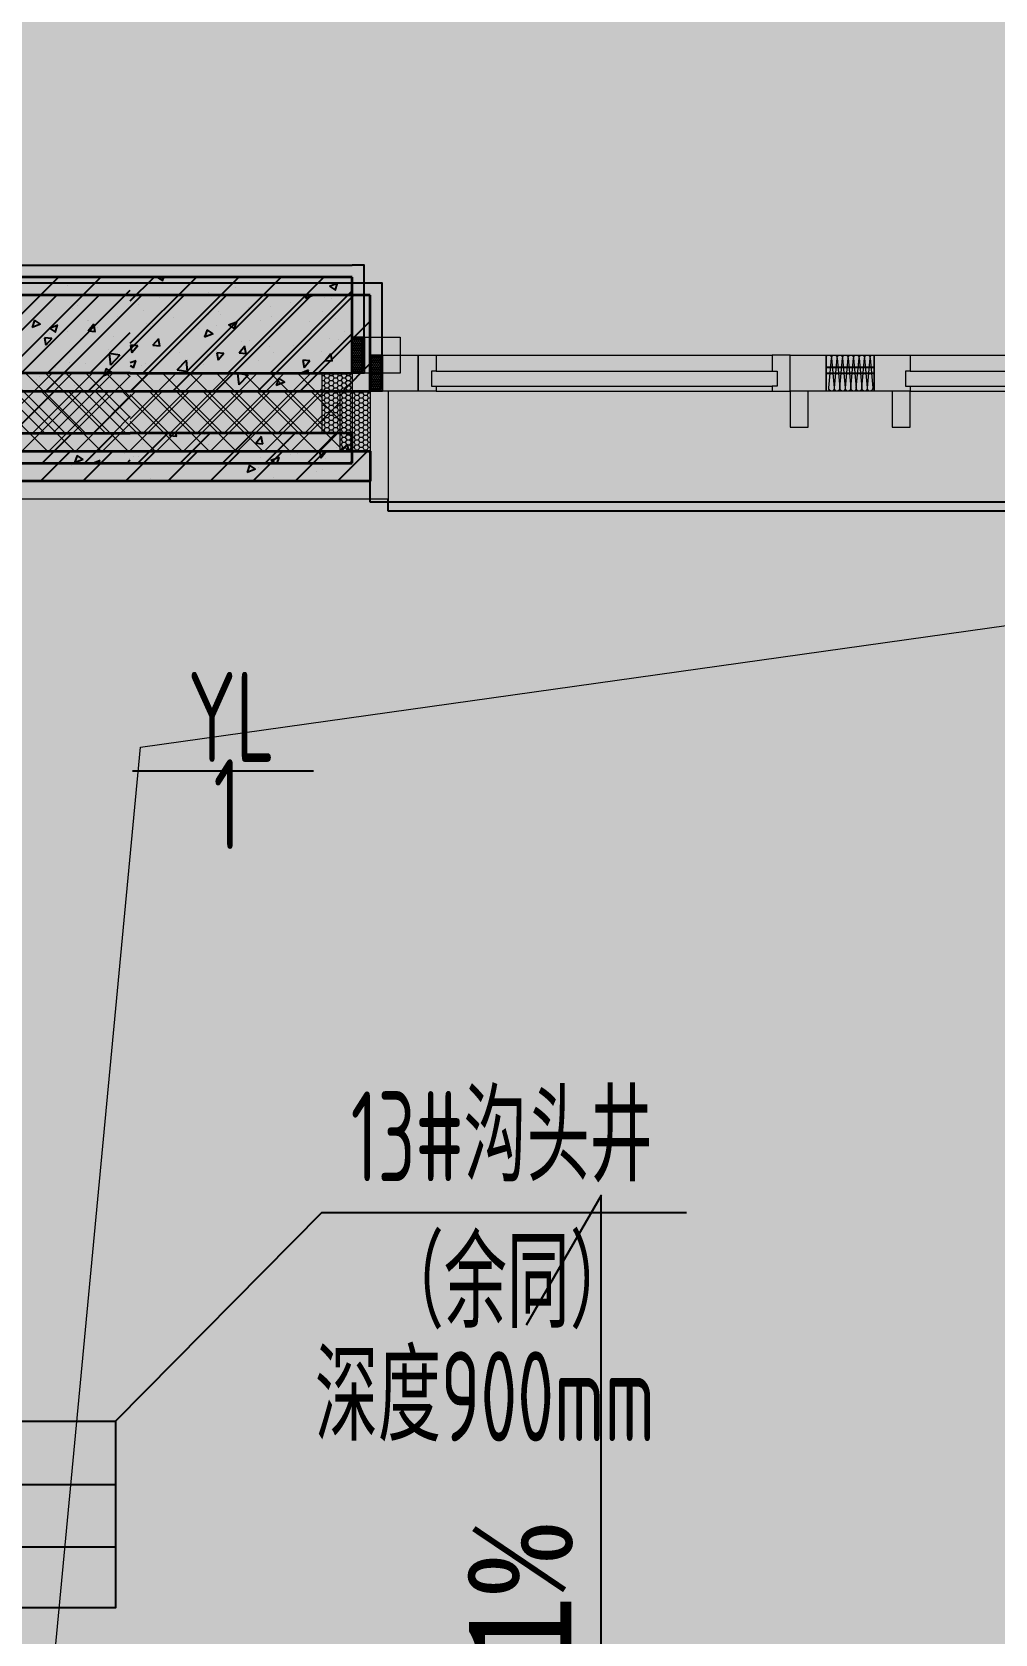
# Model space of a CAD drawing. Header units: inches. Extents: x 143994 to 247866, y 243815 to 272761.
# Drawn here: x 161592 to 163197, y 249975 to 252644 of the extents above; entities that cross this region are included whole.
import ezdxf
from ezdxf.enums import TextEntityAlignment as Align

# ---------------------------------------------------------------- set-up
doc = ezdxf.new("R2010")
doc.units = ezdxf.units.IN
doc.header["$LTSCALE"] = 1000
doc.header["$MEASUREMENT"] = 0
doc.layers.get('DEFPOINTS').update_dxf_attribs({"color": 62})
for name, color, linetype in [('0-dim', 90, 'Continuous'), ('0-fm', 30, 'Continuous'), ('0-word', 131, 'Continuous'), ('0-建筑1F', 127, 'Continuous'), ('0-建筑2F', 127, 'Continuous'), ('00给水标注', 13, 'Continuous'), ('00雨水标注', 3, 'Continuous'), ('00雨水管件', 64, 'Continuous'), ('1 ALU 铝、玻璃轮廓', 90, 'Continuous'), ('A-S-face(建筑粉刷线)', 136, 'Continuous'), ('PUB_HATCH', 8, 'Continuous'), ('型材层', 2, 'Continuous')]:
    doc.layers.add(name, color=color, linetype=linetype)
for name, color, linetype, lineweight in [('A-Flr-LVTRY', 8, 'Continuous', 9), ('A-M-Stone', 11, 'Continuous', 15), ('A-Wall', 254, 'Continuous', 35), ('MQ-HZ幕墙绘制', 6, 'Continuous', 13), ('W-保温层', 8, 'Continuous', 13)]:
    doc.layers.add(name, color=color, linetype=linetype, lineweight=lineweight)
doc.styles.add('ECADI', font='hzs.shx', dxfattribs={"width": 0.7, "bigfont": 'hztxt.shx'})
doc.styles.add('HS2', font='')
doc.styles.get('HS2').set_extended_font_data('SimHei')
pattern_1 = [(270, (1020.9525, 145.3926), (1.649778, -3e-16), [0.9525, -1.905]), (30, (1020.9525, 145.3926), (-0.824889, 1.4287496586), [0.9525, -1.905]), (330, (1020.9525, 144.4401), (0.824889, 1.4287496586), [0.9525, -1.905])]

# ---------------------------------------------------------------- blocks, each defined once
blk = doc.blocks.new('雨水口')
at = {"layer": '00雨水管件'}
for p, q in [((641335.4, -256989.9), (641335.4, -256824.7)), ((641439.6, -256989.9), (641439.6, -256824.7))]:
    blk.add_line(p, q, dxfattribs=at)
blk.add_lwpolyline([(641234.5, -256824.7), (641545.4, -256824.7), (641545.4, -256989.9), (641234.5, -256989.9)], close=True, dxfattribs=at)
blk = doc.blocks.new('QWQW8EF')
at = {"layer": '00雨水标注'}
for p, q in [((642992.2, -510168.4), (642690.7, -510168.4)), ((643006.1, -510903.6), (642662.2, -511251.6)), ((643006.1, -510903.6), (643614.1, -510903.6))]:
    blk.add_line(p, q, dxfattribs=at)
at = {"layer": '00给水标注', "rotation": 90}
blk.add_blockref('雨水口', (385672.3, -1152797), dxfattribs=at)
at = {"layer": '00雨水标注', "style": 'ECADI', "width": 0.7}
for s, p in [('YL', (642782.8, -510152.7)), ('1', (642825.7, -510298.3))]:
    blk.add_text(s, height=150, rotation=0, dxfattribs=at).set_placement(p)
for s, p in [('13#沟头井', (643054.4, -510851.9)), ('（余同）', (643104.6, -511095.7)), ('深度900mm', (642994.7, -511285.1))]:
    blk.add_text(s, height=150, dxfattribs=at).set_placement(p)
blk = doc.blocks.new('SLOP MARK')
at = {"layer": '0-dim', "color": 4}
blk.add_lwpolyline([(-13.8, 0), (13.8, 0), (9.47, 2.5)], dxfattribs=at)
at = {"layer": '0-word', "style": 'HS2', "flags": 4}
blk.add_attdef('i=1%', text='', height=3.5, dxfattribs=at).set_placement((-1.897, 1), align=Align.CENTER)
blk = doc.blocks.new('A$C0DD370A0')
at = {"layer": '0-fm'}
ref = blk.add_blockref('SLOP MARK', (-19045.2, 3619.5), dxfattribs=dict(at, xscale=50.00000000000011, yscale=50.00000000000011, zscale=50.00000000000011, rotation=90))
ref.add_attrib('i=1%', 'i=1%', dxfattribs={"layer": '0-word', "height": 175, "rotation": 90, "style": 'HS2'}).set_placement((-19095.2, 3524.7), align=Align.CENTER)
blk = doc.blocks.new('144')
at = {"layer": 'MQ-HZ幕墙绘制'}
h = blk.add_hatch(dxfattribs=at)
h.set_pattern_fill('HEX', color=127, angle=-90, style=0)
h.set_pattern_definition(pattern_1)
h.paths.add_polyline_path([(643086.9, -388107.3), (643086.9, -388053.3), (643103.9, -388053.3), (643103.9, -388107.3)])
h = blk.add_hatch(dxfattribs=at)
h.set_pattern_fill('HONEY', color=127, scale=3)
h.set_pattern_definition([(0, (2375.541, 380841.3842), (7.14375, 4.124445), [4.7625, -9.525]), (120, (2375.541, 380841.3842), (-7.143749147, 4.124446478), [4.7625, -9.525]), (60, (2375.541, 380841.3842), (8.53e-07, 8.248891478), [-9.525, 4.7625])])
h.paths.add_polyline_path([(643086.9, -388110.3), (643086.9, -388210.3), (643036.9, -388210.3), (643036.9, -388110.3)])
at = {"layer": 'A-M-Stone', "color": 127}
for p, q in [((643116.9, -388110.3), (643116.9, -388290.3)), ((642716.9, -388290.3), (642496.9, -388290.3)), ((643086.9, -388290.3), (642716.9, -388290.3)), ((643116.9, -388290.3), (643086.9, -388290.3))]:
    blk.add_line(p, q, dxfattribs=at)
at = {"layer": 'A-S-face(建筑粉刷线)', "color": 127}
for p, q in [((640411.9, -387930.3), (642716.9, -387930.3)), ((642716.9, -387930.3), (643086.9, -387930.3))]:
    blk.add_line(p, q, dxfattribs=at)
blk.add_lwpolyline([(643106.9, -388050.3), (643106.9, -387930.3), (643086.9, -387930.3)], dxfattribs=at)
at = {"layer": 'A-Wall', "color": 127}
for p, q in [((642716.9, -387950.3), (640411.9, -387950.3)), ((643086.9, -387950.3), (642716.9, -387950.3)), ((643086.9, -388110.3), (643086.9, -387950.3)), ((642716.9, -388110.3), (640411.9, -388110.3)), ((642716.9, -388110.3), (643086.9, -388110.3)), ((640411.9, -388210.3), (642716.9, -388210.3)), ((643086.9, -388210.3), (642716.9, -388210.3)), ((643086.9, -388260.3), (643086.9, -388210.3)), ((640411.9, -388260.3), (642716.9, -388260.3)), ((642716.9, -388260.3), (643086.9, -388260.3))]:
    blk.add_line(p, q, dxfattribs=at)
at = {"layer": 'MQ-HZ幕墙绘制', "color": 127}
for p, q in [((643106.9, -388050.3), (643166.9, -388050.3)), ((643106.9, -388110.3), (643106.9, -388050.3)), ((643166.9, -388050.3), (643166.9, -388110.3)), ((643166.9, -388110.3), (643106.9, -388110.3))]:
    blk.add_line(p, q, dxfattribs=at)
at = {"layer": 'MQ-HZ幕墙绘制', "color": 127, "lineweight": -3}
blk.add_lwpolyline([(643106.9, -388050.3), (643106.9, -388110.3), (643089.9, -388110.3), (643089.9, -388110.3), (643086.9, -388110.3), (643086.9, -388107.3), (643103.9, -388107.3), (643103.9, -388053.3), (643086.9, -388053.3), (643086.9, -388050.3), (643089.9, -388050.3), (643089.9, -388050.3), (643106.9, -388050.3, -0.000051)], format="xyb", dxfattribs=at)
at = {"layer": 'MQ-HZ幕墙绘制', "color": 127}
blk.add_lwpolyline([(643086.9, -388110.3), (643086.9, -388210.3), (643036.9, -388210.3), (643036.9, -388110.3)], close=True, dxfattribs=at)
at = {"layer": 'PUB_HATCH', "color": 127, "linetype": 'Continuous'}
for p, q in [((642437.4, -388110.3), (642597.4, -387950.3)), ((642508.1, -388110.3), (642668.1, -387950.3)), ((642716.9, -387990), (642756.6, -387950.3)), ((642716.9, -388060.7), (642827.3, -387950.3)), ((642738, -388110.3), (642898, -387950.3)), ((642762.4, -387950.3), (642771.2, -387956.3)), ((642770.9, -387956.8), (642773.1, -387950.3)), ((642808.7, -388110.3), (642968.7, -387950.3)), ((642879.5, -388110.3), (643039.5, -387950.3)), ((643018.6, -387951.8), (643018.6, -387951.8)), ((642571.9, -387960.3), (642571.9, -387960.3)), ((642578.8, -388110.3), (642716.9, -387972.2)), ((642613.1, -387964.4), (642613.1, -387964.4)), ((642746.5, -387961.2), (642746.5, -387961.2)), ((642816.6, -387978.4), (642816.6, -387978.4)), ((642847.7, -387976), (642847.7, -387976)), ((642892.3, -387968.5), (642892.3, -387968.5)), ((642950.2, -388110.3), (643086.9, -387973.5)), ((642964.3, -387956), (642964.3, -387956)), ((643048.7, -387965.6), (643062.7, -387960.2)), ((643048.7, -387965.6), (643058.7, -387972.3)), ((643058.4, -387972.8), (643062.4, -387960.7)), ((642621.2, -388002.1), (642621.2, -388002.1)), ((642651.6, -387994.2), (642651.6, -387994.2)), ((642731.1, -387996), (642731.1, -387996)), ((642739, -388006.4), (642739, -388006.4)), ((642766.5, -387985), (642766.5, -387985)), ((642950.7, -387998.7), (642950.7, -387998.7)), ((643051.7, -387985.9), (643051.7, -387985.9)), ((642582.2, -388035.4), (642596.2, -388030)), ((642591.7, -388042.6), (642595.8, -388030.5)), ((642645.6, -388022.6), (642645.6, -388022.6)), ((642646.9, -388039.9), (642656.5, -388028.4)), ((642658.4, -388041.5), (642656.1, -388028.9)), ((642695.7, -388016), (642695.7, -388016)), ((642744.1, -388027.8), (642744.1, -388027.8)), ((642845.7, -388010.9), (642845.7, -388010.9)), ((642848, -388012.8), (642848, -388012.8)), ((642880.7, -388030.1), (642894.7, -388024.7)), ((642880.7, -388030.1), (642890.6, -388036.8)), ((642890.3, -388037.3), (642894.4, -388025.2)), ((642952.5, -388015.4), (642952.5, -388015.4)), ((642966, -388030.7), (642966, -388030.7)), ((643016.1, -388024.1), (643016.1, -388024.1)), ((643059.3, -388019.9), (643059.3, -388019.9)), ((642582.2, -388035.4), (642592.1, -388042.1)), ((642646.9, -388039.9), (642658.8, -388041)), ((642649.5, -388110.3), (642716.9, -388042.9)), ((642754.8, -388064), (642764.4, -388052.5)), ((642763.9, -388057.3), (642763.9, -388057.3)), ((642766.5, -388065.6), (642764.1, -388053)), ((642839.7, -388047.3), (642839.7, -388047.3)), ((643020.9, -388110.3), (643086.9, -388044.2)), ((643049.3, -388052.5), (643049.3, -388052.5)), ((643072.7, -388055.3), (643072.7, -388055.3)), ((642574.1, -388066.6), (642574.1, -388066.6)), ((642618.8, -388068.7), (642618.8, -388068.7)), ((642680.9, -388071.1), (642680.9, -388071.1)), ((642754.8, -388064), (642766.8, -388065.1)), ((642845.5, -388079.4), (642845.5, -388079.4)), ((642898.2, -388076.6), (642907.9, -388065.1)), ((642898.2, -388076.6), (642910.2, -388077.6)), ((642909.9, -388078.1), (642907.6, -388065.6)), ((642948.2, -388065.3), (642948.2, -388065.3)), ((642956.1, -388075.3), (642956.1, -388075.3)), ((643041.7, -388089.1), (643051.3, -388077.6)), ((643053.4, -388090.7), (643051, -388078.1)), ((642593, -388101.5), (642593, -388101.5)), ((642616.3, -388093.5), (642616.3, -388093.5)), ((642643.1, -388094.9), (642643.1, -388094.9)), ((642716.9, -388092.9), (642726.6, -388089.2)), ((642716.9, -388097.5), (642722.6, -388101.3)), ((642722.3, -388101.8), (642726.3, -388089.7)), ((642741.7, -388094.4), (642741.7, -388094.4)), ((642795.1, -388104.8), (642810.7, -388088.6)), ((642795.1, -388104.8), (642812.9, -388107.6)), ((642812.6, -388108), (642810.4, -388089)), ((642839.5, -388095.3), (642839.5, -388095.3)), ((642913.4, -388109.6), (642913.4, -388109.6)), ((642963.5, -388103), (642963.5, -388103)), ((643000.9, -388110.3), (643014.1, -388105.2)), ((643012.2, -388110.3), (643013.8, -388105.7)), ((643039.2, -388093), (643039.2, -388093)), ((643041.7, -388089.1), (643053.7, -388090.2)), ((642570.2, -388260.3), (642620.2, -388210.3)), ((642640.9, -388260.3), (642690.9, -388210.3)), ((642729.5, -388260.3), (642779.5, -388210.3)), ((642767, -388214.7), (642767, -388214.7)), ((642782.5, -388214.5), (642786.1, -388210.3)), ((642782.5, -388214.5), (642794.5, -388215.5)), ((642794.2, -388216), (642793.1, -388210.3)), ((642800.2, -388260.3), (642850.2, -388210.3)), ((642840.7, -388212.5), (642840.7, -388212.5)), ((642870.9, -388260.3), (642920.9, -388210.3)), ((642873.8, -388219.3), (642873.8, -388219.3)), ((642926, -388227), (642935.6, -388215.5)), ((642937.7, -388228.6), (642935.3, -388216)), ((642941.6, -388260.3), (642991.6, -388210.3)), ((643012.3, -388260.3), (643062.3, -388210.3)), ((642613.6, -388242.7), (642613.6, -388242.7)), ((642651, -388247.5), (642651, -388247.5)), ((642736.8, -388227.5), (642736.8, -388227.5)), ((642847.1, -388229.3), (642847.1, -388229.3)), ((642926, -388227), (642938, -388228.1)), ((642980.5, -388223.8), (642980.5, -388223.8)), ((643060.3, -388234.2), (643060.3, -388234.2)), ((643069.5, -388239.6), (643079.1, -388228.1)), ((643069.5, -388239.6), (643081.4, -388240.6)), ((643081.1, -388241.1), (643078.8, -388228.6)), ((642654.5, -388260.3), (642666.9, -388255.5)), ((642665.1, -388260.3), (642666.5, -388256)), ((642711.6, -388260.3), (642716.9, -388255)), ((642715.4, -388253.4), (642715.4, -388253.4)), ((642730.5, -388249.3), (642730.5, -388249.3)), ((642934, -388250.8), (642934, -388250.8)), ((642951.4, -388255.6), (642965.4, -388250.3)), ((642951.4, -388255.6), (642958.3, -388260.3)), ((642961.9, -388260.3), (642965.1, -388250.8)), ((643042, -388252.2), (643042, -388252.2)), ((643083, -388260.3), (643086.9, -388256.4))]:
    blk.add_line(p, q, dxfattribs=at)
at = {"layer": 'PUB_HATCH', "color": 127}
for p, q in [((643116.9, -388325.3), (643116.9, -388290.3)), ((645356.9, -388325.3), (643116.9, -388325.3))]:
    blk.add_line(p, q, dxfattribs=at)
at = {"layer": 'W-保温层', "color": 127, "linetype": 'Continuous'}
for p, q in [((642474.7, -388110.3), (642574.7, -388210.3)), ((642486.7, -388210.3), (642586.7, -388110.3)), ((642508.4, -388110.3), (642608.4, -388210.3)), ((642520.4, -388210.3), (642620.4, -388110.3)), ((642542.1, -388110.3), (642642.1, -388210.3)), ((642554.1, -388210.3), (642654.1, -388110.3)), ((642575.8, -388110.3), (642675.8, -388210.3)), ((642587.8, -388210.3), (642687.8, -388110.3)), ((642609.4, -388110.3), (642709.4, -388210.3)), ((642643.1, -388110.3), (642716.9, -388184.1)), ((642676.8, -388110.3), (642716.9, -388150.4)), ((642710.5, -388110.3), (642716.9, -388116.7)), ((642716.9, -388142), (642748.6, -388110.3)), ((642716.9, -388186.9), (642793.5, -388110.3)), ((642826, -388210.3), (642726, -388110.3)), ((642738.4, -388210.3), (642838.4, -388110.3)), ((642870.9, -388210.3), (642770.9, -388110.3)), ((642783.3, -388210.3), (642883.3, -388110.3)), ((642915.8, -388210.3), (642815.8, -388110.3)), ((642828.2, -388210.3), (642928.2, -388110.3)), ((642960.7, -388210.3), (642860.7, -388110.3)), ((642873.2, -388210.3), (642973.2, -388110.3)), ((643005.6, -388210.3), (642905.6, -388110.3)), ((642918.1, -388210.3), (643018.1, -388110.3)), ((643036.9, -388196.7), (642950.5, -388110.3)), ((643036.9, -388151.8), (642995.4, -388110.3)), ((642621.4, -388210.3), (642716.9, -388114.8)), ((642963, -388210.3), (643036.9, -388136.3)), ((642655.1, -388210.3), (642716.9, -388148.5)), ((642781.1, -388210.3), (642716.9, -388146.1)), ((642688.8, -388210.3), (642716.9, -388182.1)), ((642736.2, -388210.3), (642716.9, -388191)), ((643007.9, -388210.3), (643036.9, -388181.2))]:
    blk.add_line(p, q, dxfattribs=at)
blk = doc.blocks.new('1442323')
at = {"layer": 'MQ-HZ幕墙绘制'}
h = blk.add_hatch(dxfattribs=at)
h.set_pattern_fill('HEX', color=127, angle=-90, style=0)
h.set_pattern_definition(pattern_1)
h.paths.add_polyline_path([(685136.9, -388196.3), (685136.9, -388142.3), (685153.9, -388142.3), (685153.9, -388196.3)])
h = blk.add_hatch(dxfattribs=at)
h.set_pattern_fill('HONEY', color=127, scale=3)
h.set_pattern_definition([(0, (2375.541, 380841.3842), (7.14375, 4.124445), [4.7625, -9.525]), (120, (2375.541, 380841.3842), (-7.143749147, 4.124446478), [4.7625, -9.525]), (60, (2375.541, 380841.3842), (8.53e-07, 8.248891478), [-9.525, 4.7625])])
h.paths.add_polyline_path([(685136.9, -388199.3), (685136.9, -388299.3), (685086.9, -388299.3), (685086.9, -388199.3)])
at = {"layer": '1 ALU 铝、玻璃轮廓', "color": 127}
blk.add_line((685896.9, -388159.3), (685976.9, -388159.3), dxfattribs=at)
at = {"layer": 'A-Flr-LVTRY', "color": 127}
for p, q in [((684754.2, -388792.9), (687696.9, -388379.3)), ((684546.9, -390989.3), (684754.2, -388792.9))]:
    blk.add_line(p, q, dxfattribs=at)
at = {"layer": 'A-M-Stone', "color": 127}
for p, q in [((685166.9, -388199.3), (685166.9, -388379.3)), ((685136.9, -388379.3), (684546.9, -388379.3)), ((685166.9, -388379.3), (685136.9, -388379.3))]:
    blk.add_line(p, q, dxfattribs=at)
at = {"layer": 'A-S-face(建筑粉刷线)', "color": 127}
blk.add_line((685136.9, -388019.3), (684186.9, -388019.3), dxfattribs=at)
blk.add_lwpolyline([(685156.9, -388139.3), (685156.9, -388019.3), (685136.9, -388019.3)], dxfattribs=at)
at = {"layer": 'A-Wall', "color": 127}
for p, q in [((685136.9, -388039.3), (684206.9, -388039.3)), ((685136.9, -388199.3), (685136.9, -388039.3)), ((684366.9, -388199.3), (685136.9, -388199.3)), ((684466.9, -388299.3), (685136.9, -388299.3)), ((685136.9, -388299.3), (685136.9, -388349.3)), ((685136.9, -388349.3), (684516.9, -388349.3))]:
    blk.add_line(p, q, dxfattribs=at)
at = {"layer": 'MQ-HZ幕墙绘制', "color": 127}
for p, q in [((685156.9, -388139.3), (685216.9, -388139.3)), ((685156.9, -388199.3), (685156.9, -388139.3)), ((685216.9, -388139.3), (685246.9, -388139.3)), ((685216.9, -388199.3), (685216.9, -388139.3)), ((685216.9, -388139.3), (685216.9, -388199.3)), ((685246.9, -388139.3), (685806.9, -388139.3)), ((685246.9, -388139.3), (685246.9, -388166.3)), ((685836.9, -388139.3), (685806.9, -388139.3)), ((685806.9, -388139.3), (685806.9, -388166.3)), ((685836.9, -388139.3), (685896.9, -388139.3)), ((685836.9, -388199.3), (685836.9, -388139.3)), ((685836.9, -388199.3), (685836.9, -388139.3)), ((685896.9, -388139.3), (685896.9, -388199.3)), ((685896.9, -388139.3), (685976.9, -388139.3)), ((685896.9, -388199.3), (685896.9, -388139.3)), ((685976.9, -388139.3), (686036.9, -388139.3)), ((685976.9, -388199.3), (685976.9, -388139.3)), ((685976.9, -388139.3), (685976.9, -388199.3)), ((686036.9, -388139.3), (687356.9, -388139.3)), ((686036.9, -388139.3), (686036.9, -388166.3)), ((685246.9, -388166.3), (685238.9, -388166.3)), ((685238.9, -388166.3), (685238.9, -388191.3)), ((685246.9, -388166.3), (685806.9, -388166.3)), ((685806.9, -388166.3), (685814.9, -388166.3)), ((685814.9, -388166.3), (685814.9, -388191.3)), ((686036.9, -388166.3), (686028.9, -388166.3)), ((686028.9, -388166.3), (686028.9, -388191.3)), ((686036.9, -388166.3), (687356.9, -388166.3)), ((685238.9, -388191.3), (685246.9, -388191.3)), ((685246.9, -388191.3), (685806.9, -388191.3)), ((685246.9, -388191.3), (685246.9, -388199.3)), ((685814.9, -388191.3), (685806.9, -388191.3)), ((685806.9, -388191.3), (685806.9, -388199.3)), ((686028.9, -388191.3), (686036.9, -388191.3)), ((686036.9, -388191.3), (687356.9, -388191.3)), ((686036.9, -388191.3), (686036.9, -388199.3)), ((685216.9, -388199.3), (685156.9, -388199.3)), ((685246.9, -388199.3), (685216.9, -388199.3)), ((685246.9, -388199.3), (685806.9, -388199.3)), ((685806.9, -388199.3), (685836.9, -388199.3)), ((685896.9, -388199.3), (685836.9, -388199.3)), ((685836.9, -388199.3), (685836.9, -388259.3)), ((685866.9, -388259.3), (685866.9, -388199.3)), ((685976.9, -388199.3), (685896.9, -388199.3)), ((686036.9, -388199.3), (685976.9, -388199.3)), ((686006.9, -388199.3), (686006.9, -388259.3)), ((686036.9, -388199.3), (687356.9, -388199.3)), ((686036.9, -388259.3), (686036.9, -388199.3)), ((685836.9, -388259.3), (685866.9, -388259.3)), ((686006.9, -388259.3), (686036.9, -388259.3))]:
    blk.add_line(p, q, dxfattribs=at)
at = {"layer": 'MQ-HZ幕墙绘制', "color": 127, "extrusion": (-2.24964e-32, -1.22465e-16, -1)}
for p, q in [((685901.1, -388194.2), (685905.6, -388144.4)), ((685905.7, -388144.4), (685910.2, -388194.2)), ((685910.3, -388194.2), (685914.8, -388144.4)), ((685914.9, -388144.4), (685919.4, -388194.2)), ((685919.4, -388194.2), (685924, -388144.4)), ((685924, -388144.4), (685928.5, -388194.2)), ((685928.6, -388194.2), (685933.1, -388144.4)), ((685933.2, -388144.4), (685937.7, -388194.2)), ((685937.8, -388194.2), (685942.3, -388144.4)), ((685942.4, -388144.4), (685946.9, -388194.2)), ((685946.9, -388194.2), (685951.4, -388144.4)), ((685951.5, -388144.4), (685956, -388194.2)), ((685956.1, -388194.2), (685960.6, -388144.4)), ((685960.7, -388144.4), (685965.2, -388194.2)), ((685965.3, -388194.2), (685969.8, -388144.4)), ((685969.8, -388144.4), (685974.4, -388194.2))]:
    blk.add_line(p, q, dxfattribs=at)
at = {"layer": 'MQ-HZ幕墙绘制', "color": 127, "lineweight": -3}
blk.add_lwpolyline([(685156.9, -388139.3), (685156.9, -388199.3), (685139.9, -388199.3), (685139.9, -388199.3), (685136.9, -388199.3), (685136.9, -388196.3), (685153.9, -388196.3), (685153.9, -388142.3), (685136.9, -388142.3), (685136.9, -388139.3), (685139.9, -388139.3), (685139.9, -388139.3), (685156.9, -388139.3, -0.000051)], format="xyb", dxfattribs=at)
at = {"layer": 'MQ-HZ幕墙绘制', "color": 127}
blk.add_lwpolyline([(685136.9, -388199.3), (685136.9, -388299.3), (685086.9, -388299.3), (685086.9, -388199.3)], close=True, dxfattribs=at)
at = {"layer": 'MQ-HZ幕墙绘制', "color": 127, "extrusion": (-2.24964e-32, -1.22465e-16, -1)}
for centre, start, end in [((-685901, -388143.8), 24.6453, 90.5101), ((-685901.1, -388143.8), 89.49, 186.7282), ((-685910.2, -388143.8), 353.2719, 90.5101), ((-685910.3, -388143.8), 89.49, 186.7282), ((-685919.4, -388143.8), 353.2719, 90.5101), ((-685919.5, -388143.8), 89.49, 186.7282), ((-685928.5, -388143.8), 353.2719, 90.5101), ((-685928.6, -388143.8), 89.49, 186.7282), ((-685937.7, -388143.8), 353.2719, 90.5101), ((-685937.8, -388143.8), 89.49, 186.7282), ((-685946.9, -388143.8), 353.2719, 90.5101), ((-685946.9, -388143.8), 89.49, 186.7282), ((-685956, -388143.8), 353.2719, 90.5101), ((-685956.1, -388143.8), 89.49, 186.7282), ((-685965.2, -388143.8), 353.2719, 90.5101), ((-685965.3, -388143.8), 89.49, 186.7282), ((-685974.3, -388143.8), 353.2719, 89.4899), ((-685905.6, -388194.8), 269.4898, 6.728), ((-685905.7, -388194.8), 173.272, 270.5102), ((-685914.8, -388194.8), 269.4898, 6.728), ((-685914.9, -388194.8), 173.272, 270.5102), ((-685924, -388194.8), 269.4898, 6.728), ((-685924, -388194.8), 173.272, 270.5102), ((-685933.1, -388194.8), 269.4898, 6.728), ((-685933.2, -388194.8), 173.272, 270.5102), ((-685942.3, -388194.8), 269.4898, 6.728), ((-685942.4, -388194.8), 173.272, 270.5102), ((-685951.4, -388194.8), 269.4898, 6.728), ((-685951.5, -388194.8), 173.272, 270.5102), ((-685960.6, -388194.8), 269.4898, 6.728), ((-685960.7, -388194.8), 173.272, 270.5102), ((-685969.8, -388194.8), 269.4898, 6.728), ((-685969.8, -388194.8), 173.272, 270.5102)]:
    blk.add_arc(centre, 4.54, start, end, dxfattribs=at)
at = {"layer": 'PUB_HATCH', "color": 127, "linetype": 'Continuous'}
for p, q in [((684614.6, -388039.3), (684454.6, -388199.3)), ((684685.3, -388039.3), (684525.3, -388199.3)), ((684578.3, -388041.2), (684578.3, -388041.2)), ((684756, -388039.3), (684596, -388199.3)), ((684648.5, -388057.1), (684648.5, -388057.1)), ((684826.7, -388039.3), (684666.7, -388199.3)), ((684897.4, -388039.3), (684737.4, -388199.3)), ((684752.4, -388042.1), (684752.4, -388042.1)), ((684968.1, -388039.3), (684808.1, -388199.3)), ((685038.9, -388039.3), (684878.9, -388199.3)), ((684934.8, -388060.8), (684934.8, -388060.8)), ((685109.6, -388039.3), (684949.6, -388199.3)), ((685004.6, -388051.1), (685004.6, -388051.1)), ((685030.8, -388039.3), (685029, -388044.8)), ((685043, -388039.5), (685029, -388044.8)), ((685043, -388039.5), (685042.7, -388039.3)), ((685061.1, -388044.1), (685061.1, -388044.1)), ((684577.5, -388081.2), (684573.5, -388093.3)), ((684587.5, -388087.9), (684577.5, -388081.2)), ((684667.1, -388081.6), (684667.1, -388081.6)), ((684773.9, -388086.1), (684773.9, -388086.1)), ((684809, -388077.3), (684809, -388077.3)), ((684884.7, -388067.4), (684884.7, -388067.4)), ((684888, -388071.1), (684888, -388071.1)), ((684953.7, -388081.8), (684953.7, -388081.8)), ((685136.9, -388082.7), (685020.3, -388199.3)), ((685057.5, -388066.8), (685057.5, -388066.8)), ((684587.5, -388087.9), (684573.5, -388093.3)), ((684606, -388111.5), (684594.1, -388110.5)), ((684594.1, -388110.5), (684596.4, -388123)), ((684606, -388111.5), (684596.4, -388123)), ((684602.5, -388104), (684602.5, -388104)), ((684632.6, -388100.6), (684632.6, -388100.6)), ((684654.7, -388111.2), (684654.7, -388111.2)), ((684682.6, -388094), (684682.6, -388094)), ((684709.3, -388108.5), (684709.3, -388108.5)), ((684749.9, -388108.7), (684749.9, -388108.7)), ((684771.4, -388091.2), (684771.4, -388091.2)), ((684816, -388113), (684816, -388113)), ((684851, -388095.9), (684851, -388095.9)), ((684865, -388097.3), (684860.9, -388109.3)), ((684874.9, -388104), (684860.9, -388109.3)), ((684874.9, -388104), (684865, -388097.2)), ((684880.6, -388090.7), (684880.6, -388090.7)), ((684987.4, -388095.2), (684987.4, -388095.2)), ((685052.6, -388095), (685052.6, -388095)), ((685084.2, -388113.1), (685084.2, -388113.1)), ((685094.2, -388099.7), (685094.2, -388099.7)), ((685134.3, -388106.5), (685134.3, -388106.5)), ((684646.1, -388123.7), (684646.1, -388123.7)), ((684702, -388136.9), (684704.2, -388155.9)), ((684719.8, -388139.7), (684702, -388136.9)), ((684719.8, -388139.7), (684704.2, -388155.9)), ((684749.5, -388124.1), (684737.5, -388123)), ((684737.5, -388123), (684739.8, -388135.6)), ((684749.5, -388124.1), (684739.8, -388135.6)), ((684819.3, -388135.1), (684819.3, -388135.1)), ((684892.9, -388136.6), (684881, -388135.6)), ((684881, -388135.6), (684883.3, -388148.1)), ((684882.2, -388139.7), (684882.2, -388139.7)), ((684892.9, -388136.6), (684883.3, -388148.1)), ((684922.8, -388117.5), (684922.8, -388117.5)), ((684935.9, -388115), (684935.9, -388115)), ((685008.5, -388123), (685008.5, -388123)), ((685029.6, -388122), (685029.6, -388122)), ((685055.1, -388133.4), (685055.1, -388133.4)), ((685136.3, -388126.5), (685136.3, -388126.5)), ((684696.9, -388161.8), (684692.9, -388173.8)), ((684706.9, -388168.5), (684696.9, -388161.8)), ((684702.6, -388155.1), (684702.6, -388155.1)), ((684756.3, -388156.2), (684756.3, -388156.2)), ((684832.1, -388146.3), (684832.1, -388146.3)), ((684848.5, -388162.4), (684848.5, -388162.4)), ((684951.2, -388148.4), (684951.2, -388148.4)), ((685036.4, -388149.2), (685024.4, -388148.1)), ((685024.4, -388148.1), (685026.7, -388160.7)), ((685036.4, -388149.2), (685026.7, -388160.7)), ((685136.9, -388153.4), (685091, -388199.3)), ((684580, -388179.4), (684580, -388179.4)), ((684586, -388175.1), (684586, -388175.1)), ((684630, -388172.9), (684630, -388172.9)), ((684643.6, -388190.2), (684643.6, -388190.2)), ((684706.9, -388168.5), (684692.9, -388173.8)), ((684747.5, -388175.2), (684747.5, -388175.2)), ((684915.5, -388170), (684917.7, -388189)), ((684933.3, -388172.8), (684915.5, -388170)), ((684933.3, -388172.8), (684917.7, -388189)), ((684984.4, -388177.8), (684980.3, -388189.9)), ((684994.3, -388184.5), (684980.3, -388189.9)), ((684994.3, -388184.5), (684984.4, -388177.8)), ((685031.6, -388191.9), (685031.6, -388191.9)), ((685081.7, -388185.3), (685081.7, -388185.3)), ((684637.4, -388299.3), (684587.4, -388349.3)), ((684708.1, -388299.3), (684658.1, -388349.3)), ((684778.9, -388299.3), (684728.9, -388349.3)), ((684849.6, -388299.3), (684799.6, -388349.3)), ((684920.3, -388299.3), (684870.3, -388349.3)), ((684991, -388299.3), (684941, -388349.3)), ((685061.7, -388299.3), (685011.7, -388349.3)), ((685052.3, -388299.3), (685054.5, -388311.1)), ((685064.1, -388299.6), (685054.5, -388311.1)), ((685064.1, -388299.6), (685060.7, -388299.3)), ((685132.4, -388299.3), (685082.4, -388349.3)), ((684630.5, -388312.4), (684630.5, -388312.4)), ((684638.8, -388323.4), (684638.8, -388323.4)), ((684648.3, -388306.8), (684644.2, -388318.9)), ((684658.2, -388313.5), (684644.2, -388318.9)), ((684658.2, -388313.5), (684648.3, -388306.8)), ((684651.1, -388314), (684651.1, -388314)), ((684726.9, -388304), (684726.9, -388304)), ((684737.3, -388316.9), (684737.3, -388316.9)), ((684742.6, -388308.4), (684742.6, -388308.4)), ((684844.1, -388321.4), (684844.1, -388321.4)), ((684887.4, -388324.4), (684887.4, -388324.4)), ((684935.7, -388322.8), (684931.6, -388334.9)), ((684945.6, -388329.5), (684935.7, -388322.8)), ((684950.8, -388325.9), (684950.8, -388325.9)), ((685004, -388304.4), (685004, -388304.4)), ((685015.4, -388303.5), (685015.4, -388303.5)), ((685102.8, -388326.5), (685102.8, -388326.5)), ((685122.2, -388308), (685122.2, -388308)), ((684770.8, -388344.4), (684770.8, -388344.4)), ((684945.6, -388329.5), (684931.6, -388334.9)), ((684943.9, -388348.1), (684943.9, -388348.1)), ((684976.4, -388343.1), (684976.4, -388343.1)), ((685047.8, -388333.1), (685047.8, -388333.1)), ((685052, -388348.3), (685052, -388348.3)), ((685057.6, -388330.4), (685057.6, -388330.4))]:
    blk.add_line(p, q, dxfattribs=at)
at = {"layer": 'PUB_HATCH', "color": 127}
for p, q in [((685166.9, -388399.3), (685166.9, -388379.3)), ((687406.9, -388399.3), (685166.9, -388399.3))]:
    blk.add_line(p, q, dxfattribs=at)
at = {"layer": 'W-保温层', "color": 127}
for p, q in [((685086.9, -388199.3), (684366.9, -388199.3)), ((685086.9, -388299.3), (685086.9, -388199.3)), ((684466.9, -388299.3), (685086.9, -388299.3))]:
    blk.add_line(p, q, dxfattribs=at)
at = {"layer": 'W-保温层', "color": 127, "linetype": 'Continuous'}
for p, q in [((684498.9, -388199.3), (684598.9, -388299.3)), ((684611.3, -388199.3), (684511.3, -388299.3)), ((684543.8, -388199.3), (684643.8, -388299.3)), ((684656.2, -388199.3), (684556.2, -388299.3)), ((684588.7, -388199.3), (684688.7, -388299.3)), ((684701.1, -388199.3), (684601.1, -388299.3)), ((684633.6, -388199.3), (684733.6, -388299.3)), ((684746, -388199.3), (684646, -388299.3)), ((684678.5, -388199.3), (684778.5, -388299.3)), ((684790.9, -388199.3), (684690.9, -388299.3)), ((684723.4, -388199.3), (684823.4, -388299.3)), ((684835.8, -388199.3), (684735.8, -388299.3)), ((684768.3, -388199.3), (684868.3, -388299.3)), ((684880.7, -388199.3), (684780.7, -388299.3)), ((684813.2, -388199.3), (684913.2, -388299.3)), ((684925.7, -388199.3), (684825.7, -388299.3)), ((684858.1, -388199.3), (684958.1, -388299.3)), ((684970.6, -388199.3), (684870.6, -388299.3)), ((684903, -388199.3), (685003, -388299.3)), ((685015.5, -388199.3), (684915.5, -388299.3)), ((684947.9, -388199.3), (685047.9, -388299.3)), ((685060.4, -388199.3), (684960.4, -388299.3)), ((684992.8, -388199.3), (685086.9, -388293.4)), ((685086.9, -388217.6), (685005.3, -388299.3)), ((685037.7, -388199.3), (685086.9, -388248.5)), ((685082.6, -388199.3), (685086.9, -388203.6)), ((685086.9, -388262.5), (685050.2, -388299.3))]:
    blk.add_line(p, q, dxfattribs=at)
at = {"layer": '型材层', "color": 127}
blk.add_line((685976.9, -388170.3), (685896.9, -388170.3), dxfattribs=at)

msp = doc.modelspace()

# ---------------------------------------------------------------- hatches: boundary and pattern name
at = {"layer": 'DEFPOINTS'}
h = msp.add_hatch(dxfattribs=at)
h.set_pattern_fill('ANSI31', color=250)
h.set_pattern_definition([(45, (-65482.5842, -4e-05), (-1.122532015, 1.122532015), [])])
h.paths.add_polyline_path([(182383.45, 243814.78), (157803.44, 243814.78), (157803.44, 270814.78), (182383.45, 270814.78)])

# ---------------------------------------------------------------- block references
msp.add_blockref('QWQW8EF', (-480931.31, 761580.81))
at = {"layer": '0-建筑1F'}
msp.add_blockref('144', (-480961.31, 640186.38), dxfattribs=at)
at = {"layer": '0-建筑2F'}
msp.add_blockref('1442323', (-522981.31, 640245.41), dxfattribs=at)
at = {"layer": 'DEFPOINTS'}
msp.add_blockref('A$C0DD370A0', (181585.61, 246396.11), dxfattribs=at)

doc.saveas('drawing.dxf')
